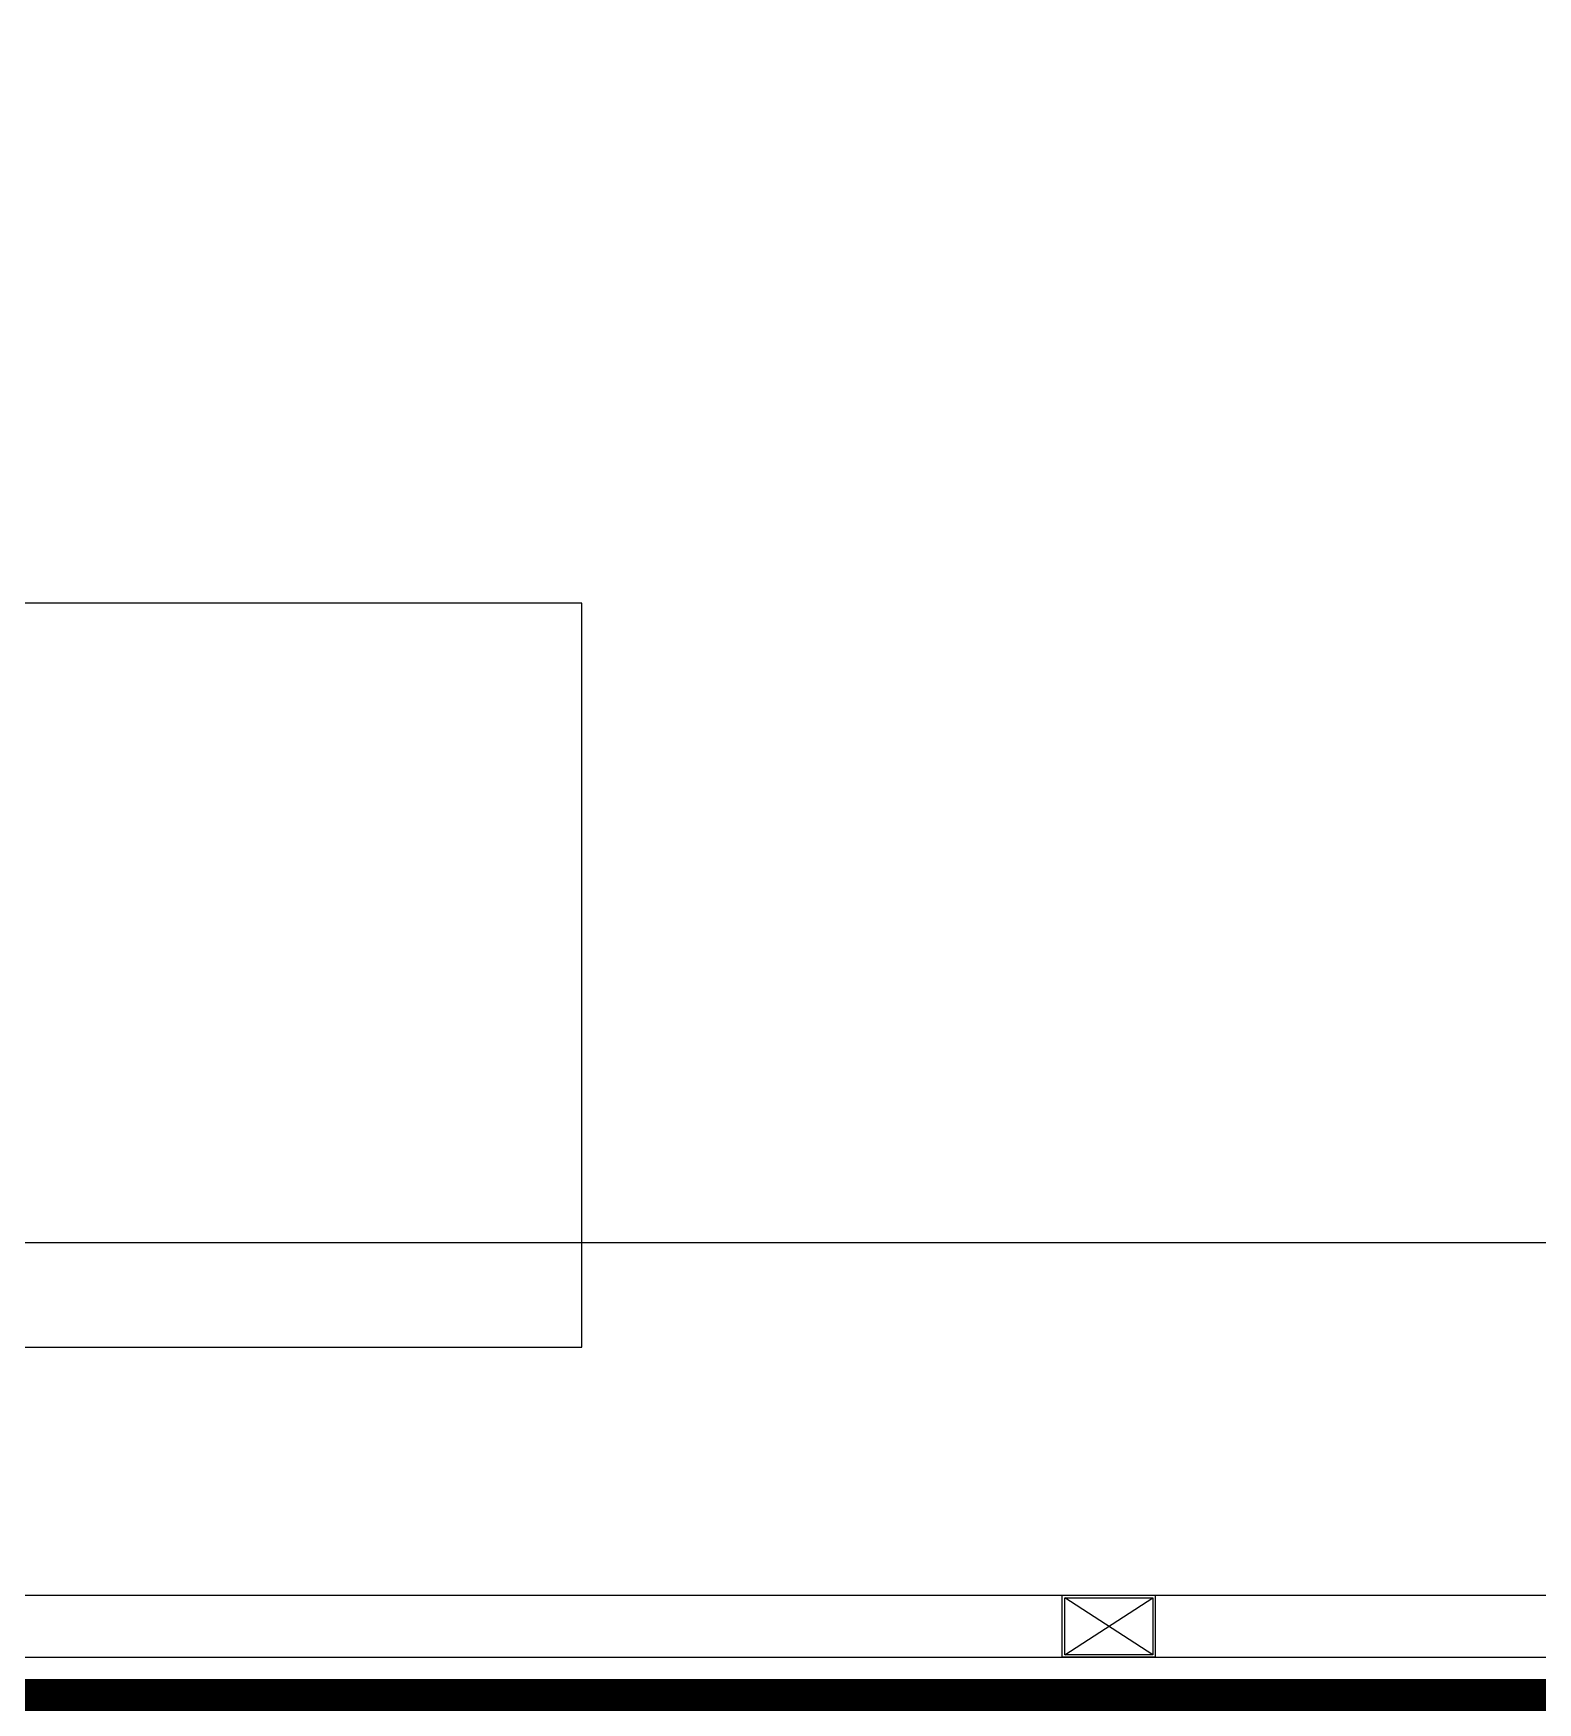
# Model space of a CAD drawing. Header units: millimetres. Extents: x 0 to 420500, y 0 to 297000.
# Drawn here: x 126969 to 129396, y 207137 to 209830 of the extents above; entities that cross this region are included whole.
import ezdxf

# ---------------------------------------------------------------- set-up
doc = ezdxf.new("R2010")
doc.units = ezdxf.units.MM
doc.header["$LTSCALE"] = 500
doc.linetypes.add('HID', pattern=[2.3, 1.5, -0.8])
for name, color, linetype in [('AX', 2, 'Continuous'), ('BACK', 8, 'Continuous'), ('메탈판넬-2', 8, 'Continuous')]:
    doc.layers.add(name, color=color, linetype=linetype)

# ---------------------------------------------------------------- blocks, each defined once
blk = doc.blocks.new('SQ-PIPE-100X100X4.5TS')
at = {"layer": 'BACK'}
for p, q in [((-71, 4), (71, 96)), ((71, 4), (-71, 96))]:
    blk.add_line(p, q, dxfattribs=at)
for points in [[(75, 0), (75, 100), (-75, 100), (-75, 0)], [(71, 4), (71, 96), (-71, 96), (-71, 4)]]:
    blk.add_lwpolyline(points, close=True, dxfattribs=at)
blk = doc.blocks.new('X-PIPE-1PL')
at = {"layer": '메탈판넬-2', "xscale": -1}
blk.add_blockref('SQ-PIPE-100X100X4.5TS', (6000, -43300), dxfattribs=at)
blk = doc.blocks.new('지상1층 장비')
at = {"layer": 'BACK', "linetype": 'HID', "ltscale": 2}
blk.add_lwpolyline([(45450, 44300), (45450, 43100), (46650, 43100), (46650, 44300)], close=True, dxfattribs=at)

msp = doc.modelspace()

# ---------------------------------------------------------------- linework, layer by layer
at = {"layer": 'AX', "color": 6, "linetype": 'HID', "const_width": 200}
msp.add_lwpolyline([(122269.4, 250945.3), (194439.4, 250945.3), (194439.4, 236875.3), (197139.4, 236875.3), (197139.4, 229360.3), (194439.4, 229360.3), (194439.4, 207075.3), (158604.4, 207075.3), (158604.4, 206175.3), (153604.4, 206175.3), (153604.4, 207075.3), (134604.4, 207075.3), (134604.4, 206175.3), (129604.4, 206175.3), (129604.4, 207075.3), (122269.4, 207075.3), (122269.4, 250945.3)], dxfattribs=at)
at = {"layer": 'BACK'}
msp.add_line((126704.4, 207210.3), (130104.4, 207210.3), dxfattribs=at)
msp.add_lwpolyline([(139104.4, 250810.3), (139104.4, 250710.3), (122504.4, 250710.3), (122504.4, 207310.3), (129814.4, 207310.3)], dxfattribs=at)
msp.add_lwpolyline([(139398.2, 220510.3), (122904.4, 220510.3), (122904.4, 207879.3), (139398.2, 207879.3)], close=True, dxfattribs=at)

# ---------------------------------------------------------------- block references
for name, p in [('X-PIPE-1PL', (122704.4, 250510.3)), ('지상1층 장비', (81204.4, 164610.3))]:
    msp.add_blockref(name, p, dxfattribs=at)

doc.saveas('drawing.dxf')
